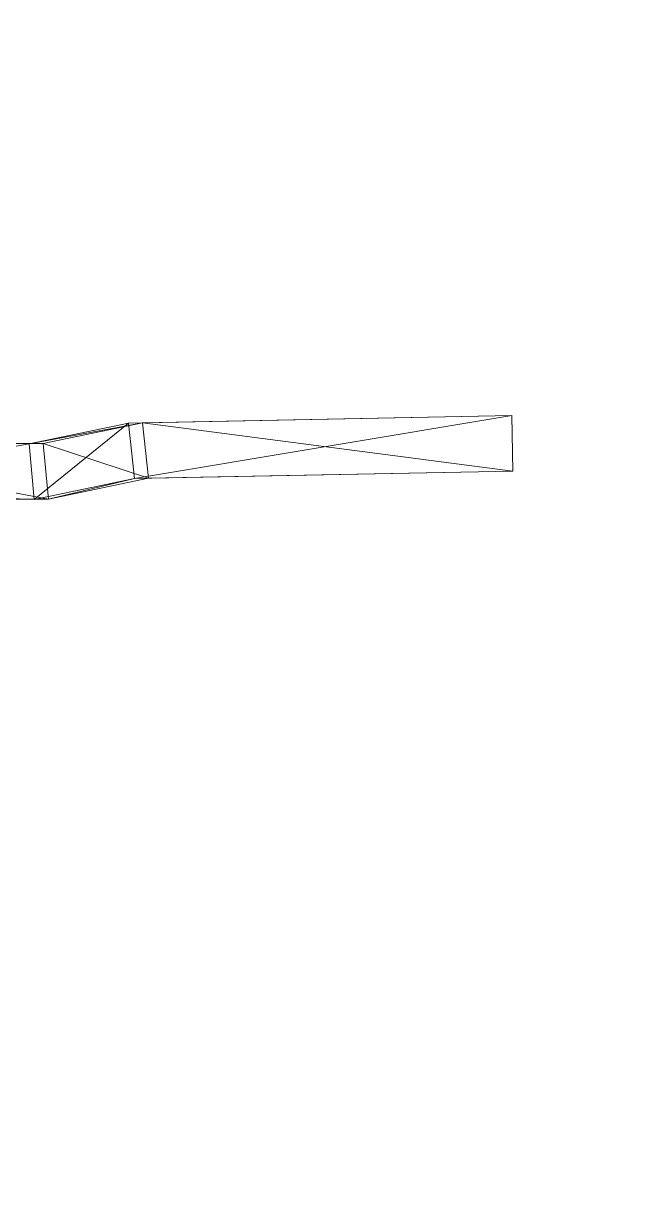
# Model space of a CAD drawing. Header units: millimetres. Extents: x -12003 to 1147, y -4377 to 8802.
# Drawn here: x -6931 to -6605, y 1851 to 2476 of the extents above; entities that cross this region are included whole.
import ezdxf

# ---------------------------------------------------------------- set-up
doc = ezdxf.new("R2010")
doc.units = ezdxf.units.MM
doc.layers.add('A-FLOR', color=192, linetype='Continuous', lineweight=18)
doc.layers.add('L-PLNT', color=71, linetype='Continuous', lineweight=9)

# ---------------------------------------------------------------- blocks, each defined once
blk = doc.blocks.new('Enscape AssetDefinition - Bicycle 002 - Enscape AssetDefinition - Bicycle 002-692012-_3D_')
at = {"layer": 'L-PLNT'}
mesh = blk.add_polyface(dxfattribs=at)
corners = [(53.13, -391.62, 989.07), (114.25, -380.32, 988.41), (60.73, -391.53, 959.07)]
mesh.append_faces([[corners[k] for k in face] for face in [(0, 1, 2)]])
mesh = blk.add_polyface(dxfattribs=at)
corners = [(114.25, -380.32, 988.41), (53.13, -391.62, 989.07), (106.66, -380.47, 1018.41)]
mesh.append_faces([[corners[k] for k in face] for face in [(1, 2, 0)]])
mesh = blk.add_polyface(dxfattribs=at)
corners = [(55.9, -421.65, 988.9), (106.66, -380.47, 1018.41), (53.13, -391.62, 989.07)]
mesh.append_faces([[corners[k] for k in face] for face in [(2, 0, 1)]])
mesh = blk.add_polyface(dxfattribs=at)
corners = [(106.66, -380.47, 1018.41), (55.9, -421.65, 988.9), (109.87, -410.41, 1018.41)]
mesh.append_faces([[corners[k] for k in face] for face in [(1, 2, 0)]])
mesh = blk.add_polyface(dxfattribs=at)
corners = [(117.46, -410.26, 988.41), (60.73, -391.53, 959.07), (114.25, -380.32, 988.41)]
mesh.append_faces([[corners[k] for k in face] for face in [(1, 2, 0)]])
mesh = blk.add_polyface(dxfattribs=at)
corners = [(109.87, -410.41, 1018.41), (313.25, -376.4, 1018.41), (106.66, -380.47, 1018.41)]
mesh.append_faces([[corners[k] for k in face] for face in [(2, 0, 1)]])
mesh = blk.add_polyface(dxfattribs=at)
corners = [(313.25, -376.4, 988.41), (106.66, -380.47, 1018.41), (313.25, -376.4, 1018.41)]
mesh.append_faces([[corners[k] for k in face] for face in [(1, 2, 0)]])
mesh = blk.add_polyface(dxfattribs=at)
corners = [(106.66, -380.47, 1018.41), (313.25, -376.4, 988.41), (114.25, -380.32, 988.41)]
mesh.append_faces([[corners[k] for k in face] for face in [(0, 1, 2)]])
mesh = blk.add_polyface(dxfattribs=at)
corners = [(313.25, -376.4, 1018.41), (109.87, -410.41, 1018.41), (313.84, -406.39, 1018.41)]
mesh.append_faces([[corners[k] for k in face] for face in [(1, 2, 0)]])
mesh = blk.add_polyface(dxfattribs=at)
corners = [(313.84, -406.39, 988.41), (114.25, -380.32, 988.41), (313.25, -376.4, 988.41)]
mesh.append_faces([[corners[k] for k in face] for face in [(1, 2, 0)]])
mesh = blk.add_polyface(dxfattribs=at)
corners = [(114.25, -380.32, 988.41), (313.84, -406.39, 988.41), (117.46, -410.26, 988.41)]
mesh.append_faces([[corners[k] for k in face] for face in [(0, 1, 2)]])
mesh = blk.add_polyface(dxfattribs=at)
corners = [(313.25, -376.4, 1018.41), (313.84, -406.39, 1018.41), (313.84, -406.39, 988.41)]
mesh.append_faces([[corners[k] for k in face] for face in [(0, 1, 2)]])
mesh = blk.add_polyface(dxfattribs=at)
corners = [(313.25, -376.4, 1018.41), (313.84, -406.39, 988.41), (313.25, -376.4, 988.41)]
mesh.append_faces([[corners[k] for k in face] for face in [(2, 0, 1)]])
mesh = blk.add_polyface(dxfattribs=at)
corners = [(-106.69, -389.58, 959.09), (63.5, -421.56, 958.9), (-110.81, -419.54, 958.88)]
mesh.append_faces([[corners[k] for k in face] for face in [(2, 0, 1)]])
mesh = blk.add_polyface(dxfattribs=at)
corners = [(63.5, -421.56, 958.9), (-106.69, -389.58, 959.09), (60.73, -391.53, 959.07)]
mesh.append_faces([[corners[k] for k in face] for face in [(1, 2, 0)]])
mesh = blk.add_polyface(dxfattribs=at)
corners = [(-98.28, -389.89, 989.09), (60.73, -391.53, 959.07), (-106.69, -389.58, 959.09)]
mesh.append_faces([[corners[k] for k in face] for face in [(2, 0, 1)]])
mesh = blk.add_polyface(dxfattribs=at)
corners = [(-102.4, -419.85, 988.88), (53.13, -391.62, 989.07), (-98.28, -389.89, 989.09)]
mesh.append_faces([[corners[k] for k in face] for face in [(0, 1, 2)]])
mesh = blk.add_polyface(dxfattribs=at)
corners = [(53.13, -391.62, 989.07), (-102.4, -419.85, 988.88), (55.9, -421.65, 988.9)]
mesh.append_faces([[corners[k] for k in face] for face in [(1, 2, 0)]])
mesh = blk.add_polyface(dxfattribs=at)
corners = [(60.73, -391.53, 959.07), (-98.28, -389.89, 989.09), (53.13, -391.62, 989.07)]
mesh.append_faces([[corners[k] for k in face] for face in [(1, 2, 0)]])
mesh = blk.add_polyface(dxfattribs=at)
corners = [(60.73, -391.53, 959.07), (117.46, -410.26, 988.41), (63.5, -421.56, 958.9)]
mesh.append_faces([[corners[k] for k in face] for face in [(0, 1, 2)]])
mesh = blk.add_polyface(dxfattribs=at)
corners = [(63.5, -421.56, 958.9), (109.87, -410.41, 1018.41), (55.9, -421.65, 988.9)]
mesh.append_faces([[corners[k] for k in face] for face in [(2, 0, 1)]])
mesh = blk.add_polyface(dxfattribs=at)
corners = [(109.87, -410.41, 1018.41), (63.5, -421.56, 958.9), (117.46, -410.26, 988.41)]
mesh.append_faces([[corners[k] for k in face] for face in [(1, 2, 0)]])
mesh = blk.add_polyface(dxfattribs=at)
corners = [(117.46, -410.26, 988.41), (313.84, -406.39, 1018.41), (109.87, -410.41, 1018.41)]
mesh.append_faces([[corners[k] for k in face] for face in [(2, 0, 1)]])
mesh = blk.add_polyface(dxfattribs=at)
corners = [(313.84, -406.39, 1018.41), (117.46, -410.26, 988.41), (313.84, -406.39, 988.41)]
mesh.append_faces([[corners[k] for k in face] for face in [(1, 2, 0)]])
mesh = blk.add_polyface(dxfattribs=at)
corners = [(55.9, -421.65, 988.9), (-110.81, -419.54, 958.88), (63.5, -421.56, 958.9)]
mesh.append_faces([[corners[k] for k in face] for face in [(1, 2, 0)]])
mesh = blk.add_polyface(dxfattribs=at)
corners = [(-110.81, -419.54, 958.88), (55.9, -421.65, 988.9), (-102.4, -419.85, 988.88)]
mesh.append_faces([[corners[k] for k in face] for face in [(0, 1, 2)]])

msp = doc.modelspace()

# ---------------------------------------------------------------- block references
at = {"layer": 'L-PLNT'}
msp.add_blockref('Enscape AssetDefinition - Bicycle 002 - Enscape AssetDefinition - Bicycle 002-692012-_3D_', (-6980.94, 2640.98, 8623), dxfattribs=at)

# ---------------------------------------------------------------- meshes
at = {"layer": 'A-FLOR'}
mesh = msp.add_polyface(dxfattribs=at)
corners = [(-9462.63, -1675.2, 8528.01), (-9462.63, -1063.93, 8528.01), (-8608.59, 8697.8, 8528.01), (-6528.94, 8697.8, 8528.01), (-6528.94, 5497.3, 8528.01), (-4557.58, 5497.3, 8528.01), (-4557.58, 823.8, 8528.01), (842.06, 823.8, 8528.01), (842.06, 6707.43, 8528.01), (-881.44, 6707.43, 8528.01), (-881.44, 8771.8, 8528.01), (942.06, 8771.8, 8528.01), (942.06, -1675.2, 8528.01)]
mesh.append_faces([[corners[k] for k in face] for face in [(6, 4, 5)]], dxfattribs={"vtx0": -1})
mesh.append_faces([[corners[k] for k in face] for face in [(6, 0, 1, 4)]], dxfattribs={"vtx0": -1, "vtx2": -1, "vtx3": -1})
mesh.append_faces([[corners[k] for k in face] for face in [(10, 11, 8, 9)]], dxfattribs={"vtx1": -1})
mesh.append_faces([[corners[k] for k in face] for face in [(12, 0, 6, 7), (7, 8, 11, 12)]], dxfattribs={"vtx1": -1, "vtx3": -1})
mesh.append_faces([[corners[k] for k in face] for face in [(2, 3, 4, 1)]], dxfattribs={"vtx2": -1})
mesh = msp.add_polyface(dxfattribs=at)
corners = [(942.06, 8771.8, 8623), (-881.44, 8771.8, 8623), (-881.44, 6707.43, 8623), (842.06, 6707.43, 8623), (842.06, 823.8, 8623), (-4557.58, 823.8, 8623), (-4557.58, 5497.3, 8623), (-6528.94, 5497.3, 8623), (-6528.94, 8697.8, 8623), (-8608.59, 8697.8, 8623), (-9462.63, -1063.93, 8623), (-9462.63, -1675.2, 8623), (942.06, -1675.2, 8623)]
mesh.append_faces([[corners[k] for k in face] for face in [(3, 0, 1, 2)]], dxfattribs={"vtx0": -1})
mesh.append_faces([[corners[k] for k in face] for face in [(5, 12, 4), (7, 10, 5, 6)]], dxfattribs={"vtx0": -1, "vtx1": -1})
mesh.append_faces([[corners[k] for k in face] for face in [(4, 12, 0, 3)]], dxfattribs={"vtx0": -1, "vtx2": -1})
mesh.append_faces([[corners[k] for k in face] for face in [(5, 10, 11, 12)]], dxfattribs={"vtx0": -1, "vtx3": -1})
mesh.append_faces([[corners[k] for k in face] for face in [(7, 8, 9, 10)]], dxfattribs={"vtx3": -1})

doc.saveas('drawing.dxf')
